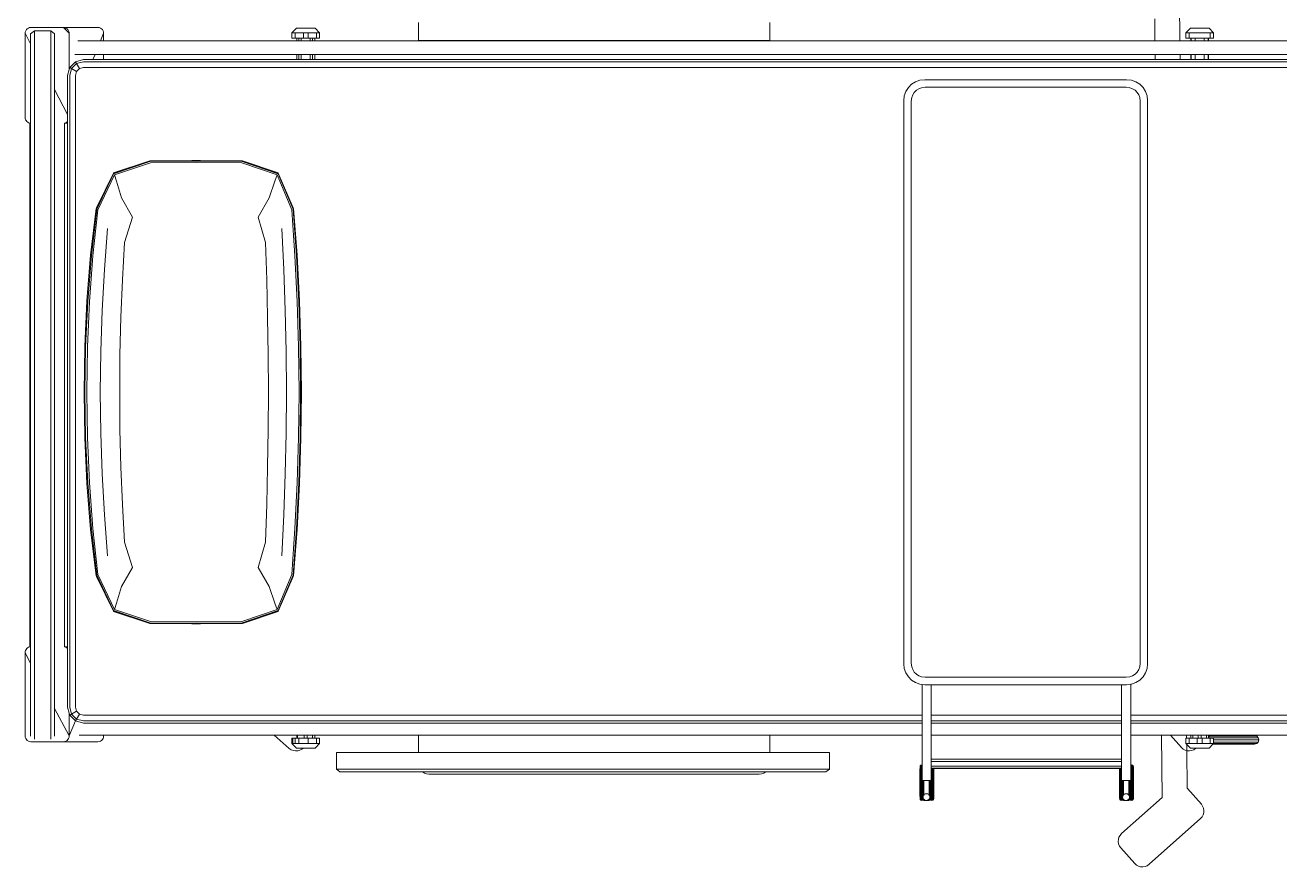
# Model space of a CAD drawing. Header units: millimetres. Extents: x -280308 to 6402717, y -14 to 2073074.
# Drawn here: x -9174 to -7269, y 493717 to 494995 of the extents above; entities that cross this region are included whole.
import ezdxf

# ---------------------------------------------------------------- set-up
doc = ezdxf.new("R2010")
doc.units = ezdxf.units.MM
doc.layers.get('0').update_dxf_attribs({"lineweight": 0})
doc.layers.add('A-FURN-EQPM', color=177, linetype='Continuous', lineweight=0)

# ---------------------------------------------------------------- blocks, each defined once
blk = doc.blocks.new('A$C872eac23')
at = {"color": 0, "linetype": 'ByBlock', "lineweight": -2}
for p, q in [((-0.5429, -0.0018), (-0.5426, 0.0002)), ((-0.5426, 0.0002), (-0.542, 0.0021)), ((-0.542, 0.0021), (-0.5409, 0.0037)), ((-0.5409, 0.0037), (-0.5396, 0.0051)), ((-0.5396, 0.0051), (-0.5379, 0.0061)), ((-0.5379, 0.0061), (-0.536, 0.0068)), ((-0.536, 0.0068), (-0.534, 0.007)), ((-0.534, 0.007), (-0.4063, 0.007)), ((-0.534, 0.007), (-0.518, -0.0014)), ((-0.4063, 0.007), (-0.4046, 0.0069)), ((-0.4046, 0.0069), (-0.4029, 0.0063)), ((-0.4029, 0.0063), (-0.4014, 0.0055)), ((-0.4014, 0.0055), (-0.4001, 0.0045)), ((-0.4001, 0.0045), (-0.399, 0.0031)), ((-0.399, 0.0031), (-0.3982, 0.0017)), ((-0.3982, 0.0017), (-0.3977, 0)), ((-0.3977, 0), (0.3977, 0)), ((0.3977, 0), (0.3982, 0.0017)), ((0.3982, 0.0017), (0.399, 0.0032)), ((0.399, 0.0032), (0.4001, 0.0045)), ((0.4001, 0.0045), (0.4014, 0.0055)), ((0.4014, 0.0055), (0.4029, 0.0063)), ((0.4029, 0.0063), (0.4046, 0.0069)), ((0.4046, 0.0069), (0.4064, 0.007)), ((0.4064, 0.007), (0.5327, 0.007)), ((0.4064, 0.007), (0.4222, -0.0014)), ((0.5327, 0.007), (0.5348, 0.0068)), ((0.5348, 0.0068), (0.5366, 0.0061)), ((0.5366, 0.0061), (0.5383, 0.0051)), ((0.5383, 0.0051), (0.5396, 0.0037)), ((0.5396, 0.0037), (0.5407, 0.0021)), ((0.5407, 0.0021), (0.5413, 0.0002)), ((0.5413, 0.0002), (0.5416, -0.0018)), ((-0.5429, -0.0511), (-0.5429, -0.0018)), ((-0.5333, -0.0014), (-0.5378, -0.0071)), ((-0.5378, -0.0071), (-0.5378, -0.0321)), ((-0.5378, -0.0071), (0.5376, -0.0071)), ((-0.5333, -0.0014), (-0.518, -0.0014)), ((0.4222, -0.0014), (-0.518, -0.0014)), ((0.5331, -0.0014), (0.4222, -0.0014)), ((0.5416, -0.0018), (0.5416, -0.0511)), ((-0.5333, -0.0378), (-0.5378, -0.0321)), ((-0.5378, -0.0321), (0.5376, -0.0321)), ((-0.5333, -0.0378), (-0.4486, -0.0378)), ((-0.4486, -0.0378), (-0.4109, -0.0575)), ((-0.4486, -0.0378), (0.4909, -0.0378)), ((0.4909, -0.0378), (0.5317, -0.0594)), ((0.5331, -0.0378), (0.4909, -0.0378)), ((-0.5429, -0.1034), (-0.5429, -0.0511)), ((-0.5426, -0.0531), (-0.5429, -0.0511)), ((-0.534, -0.06), (-0.5429, -0.0511)), ((-0.542, -0.055), (-0.5426, -0.0531)), ((-0.5409, -0.0566), (-0.542, -0.055)), ((-0.5396, -0.058), (-0.5409, -0.0566)), ((-0.399, -0.0561), (-0.4001, -0.0574)), ((-0.3982, -0.0546), (-0.399, -0.0561)), ((-0.3977, -0.0529), (-0.3982, -0.0546)), ((-0.3977, -0.0575), (-0.3977, -0.0529)), ((0.3977, -0.0529), (-0.3977, -0.0529)), ((0.3982, -0.0546), (0.3977, -0.0529)), ((0.3977, -0.0529), (0.3977, -0.0575)), ((0.399, -0.0561), (0.3982, -0.0546)), ((0.4001, -0.0574), (0.399, -0.0561)), ((0.5396, -0.0566), (0.5383, -0.058)), ((0.5407, -0.055), (0.5396, -0.0566)), ((0.5413, -0.0531), (0.5407, -0.055)), ((0.5416, -0.0511), (0.5413, -0.0531)), ((0.5416, -0.1034), (0.5416, -0.0511)), ((-0.5379, -0.0591), (-0.5396, -0.058)), ((-0.536, -0.0597), (-0.5379, -0.0591)), ((-0.534, -0.06), (-0.536, -0.0597)), ((-0.479, -0.06), (-0.534, -0.06)), ((-0.5224, -0.0729), (-0.5224, -0.1075)), ((-0.5019, -0.0991), (-0.5019, -0.0687)), ((-0.4909, -0.0696), (-0.4941, -0.0817)), ((-0.4821, -0.0608), (-0.4909, -0.0696)), ((-0.4909, -0.0696), (-0.4881, -0.0712)), ((-0.4881, -0.0712), (-0.4909, -0.0817)), ((-0.4805, -0.0636), (-0.4881, -0.0712)), ((-0.4881, -0.0712), (-0.4805, -0.0757)), ((-0.479, -0.06), (-0.4821, -0.0608)), ((-0.4821, -0.0608), (-0.4805, -0.0636)), ((-0.4805, -0.0757), (-0.4821, -0.0817)), ((-0.47, -0.0608), (-0.4805, -0.0636)), ((-0.4805, -0.0636), (-0.476, -0.0712)), ((-0.476, -0.0712), (-0.4805, -0.0757)), ((-0.47, -0.0575), (-0.479, -0.06)), ((-0.47, -0.0696), (-0.476, -0.0712)), ((-0.4109, -0.0575), (-0.47, -0.0575)), ((-0.47, -0.0608), (0.4892, -0.0608)), ((-0.47, -0.0696), (0.4892, -0.0696)), ((-0.4003, -0.0575), (-0.4109, -0.0575)), ((-0.4001, -0.0574), (-0.4003, -0.0575)), ((-0.4003, -0.0575), (-0.3977, -0.0575)), ((-0.3977, -0.0575), (0.3977, -0.0575)), ((0.4003, -0.0575), (0.3977, -0.0575)), ((0.4003, -0.0575), (0.4001, -0.0574)), ((0.4892, -0.0575), (0.4003, -0.0575)), ((0.4982, -0.06), (0.4892, -0.0575)), ((0.4996, -0.0636), (0.4892, -0.0608)), ((0.4952, -0.0712), (0.4892, -0.0696)), ((0.4996, -0.0636), (0.4952, -0.0712)), ((0.4996, -0.0757), (0.4952, -0.0712)), ((0.5327, -0.06), (0.4982, -0.06)), ((0.5013, -0.0608), (0.4982, -0.06)), ((0.5013, -0.0608), (0.4996, -0.0636)), ((0.5073, -0.0712), (0.4996, -0.0636)), ((0.5073, -0.0712), (0.4996, -0.0757)), ((0.5013, -0.0817), (0.4996, -0.0757)), ((0.5099, -0.0694), (0.5013, -0.0608)), ((0.5101, -0.0696), (0.5073, -0.0712)), ((0.5101, -0.0817), (0.5073, -0.0712)), ((0.5099, -0.0694), (0.5327, -0.06)), ((0.5101, -0.0696), (0.5099, -0.0694)), ((0.5133, -0.0817), (0.5101, -0.0696)), ((0.5317, -0.0595), (0.5317, -0.0594)), ((0.5317, -0.0594), (0.5327, -0.06)), ((0.5317, -0.1122), (0.5317, -0.0752)), ((0.5348, -0.0597), (0.5327, -0.06)), ((0.5366, -0.0591), (0.5348, -0.0597)), ((0.5383, -0.058), (0.5366, -0.0591)), ((-0.4941, -0.0817), (-0.4941, -0.0959)), ((-0.4909, -2.1111), (-0.4909, -0.0817)), ((-0.4821, -2.1111), (-0.4821, -0.0817)), ((-0.1973, -0.0925), (-0.2681, -0.1009)), ((-0.2669, -0.1017), (-0.1965, -0.0936)), ((-0.1973, -0.0925), (-0.1276, -0.0868)), ((-0.1965, -0.0936), (-0.127, -0.0881)), ((-0.1268, -0.0907), (-0.196, -0.096)), ((-0.0584, -0.0835), (-0.1276, -0.0868)), ((-0.127, -0.0881), (-0.0581, -0.0849)), ((-0.058, -0.0875), (-0.1268, -0.0907)), ((-0.0584, -0.0835), (0.0109, -0.0824)), ((-0.0581, -0.0849), (0.0109, -0.0838)), ((0.0109, -0.0865), (-0.058, -0.0875)), ((0.0801, -0.0835), (0.0109, -0.0824)), ((0.0109, -0.0838), (0.0798, -0.0849)), ((0.0797, -0.0875), (0.0109, -0.0865)), ((0.1485, -0.0907), (0.0797, -0.0875)), ((0.0798, -0.0849), (0.1487, -0.0881)), ((0.0801, -0.0835), (0.1493, -0.0868)), ((0.2178, -0.096), (0.1485, -0.0907)), ((0.1487, -0.0881), (0.2182, -0.0936)), ((0.2191, -0.0925), (0.1493, -0.0868)), ((0.2182, -0.0936), (0.2887, -0.1017)), ((0.2191, -0.0925), (0.2898, -0.1009)), ((0.5013, -0.0817), (0.5013, -1.3546)), ((0.5101, -0.0817), (0.5101, -1.3546)), ((0.5133, -0.0817), (0.5133, -1.3546)), ((-0.5429, -0.1034), (-0.5426, -0.1054)), ((-0.5426, -0.1054), (-0.542, -0.1072)), ((-0.542, -0.1072), (-0.5409, -0.1089)), ((-0.5409, -0.1089), (-0.5396, -0.1103)), ((-0.5396, -0.1103), (-0.5379, -0.1113)), ((-0.5379, -0.1113), (-0.536, -0.112)), ((-0.536, -0.112), (-0.534, -0.1122)), ((-0.534, -0.1122), (-0.5224, -0.1075)), ((-0.534, -0.1122), (-0.5224, -0.1122)), ((-0.5224, -0.1075), (-0.5224, -0.1122)), ((-0.5224, -0.1122), (-0.5224, -0.4056)), ((-0.5019, -0.0991), (-0.4941, -0.0959)), ((-0.5019, -0.1122), (-0.5019, -0.0991)), ((-0.5019, -0.1122), (-0.4941, -0.1122)), ((-0.5019, -0.4056), (-0.5019, -0.1122)), ((-0.4941, -0.0959), (-0.4941, -0.1122)), ((-0.4941, -0.4056), (-0.4941, -0.1122)), ((-0.2688, -0.1013), (-0.3218, -0.127)), ((-0.3205, -0.1274), (-0.2669, -0.1017)), ((-0.266, -0.1035), (-0.3191, -0.1286)), ((-0.2688, -0.1013), (-0.2681, -0.1009)), ((-0.196, -0.096), (-0.266, -0.1035)), ((-0.1752, -0.1134), (-0.2375, -0.1183)), ((-0.1752, -0.1134), (-0.1131, -0.1099)), ((-0.0511, -0.1078), (-0.1131, -0.1099)), ((-0.0511, -0.1078), (0.0109, -0.1071)), ((0.0729, -0.1078), (0.0109, -0.1071)), ((0.0729, -0.1078), (0.1348, -0.1099)), ((0.1969, -0.1134), (0.1348, -0.1099)), ((0.1969, -0.1134), (0.2592, -0.1183)), ((0.2878, -0.1035), (0.2178, -0.096)), ((0.3408, -0.1286), (0.2878, -0.1035)), ((0.2887, -0.1017), (0.3422, -0.1274)), ((0.2906, -0.1013), (0.2898, -0.1009)), ((0.2906, -0.1013), (0.3435, -0.127)), ((0.5317, -0.1122), (0.5327, -0.1122)), ((0.5317, -0.371), (0.5317, -0.1122)), ((0.5327, -0.1122), (0.5348, -0.112)), ((0.5348, -0.112), (0.5366, -0.1113)), ((0.5366, -0.1113), (0.5383, -0.1103)), ((0.5383, -0.1103), (0.5396, -0.1089)), ((0.5396, -0.1089), (0.5407, -0.1072)), ((0.5407, -0.1072), (0.5413, -0.1054)), ((0.5413, -0.1054), (0.5416, -0.1034)), ((-0.3223, -0.1273), (-0.3405, -0.1824)), ((-0.3218, -0.127), (-0.3404, -0.1823)), ((-0.3392, -0.1825), (-0.3205, -0.1274)), ((-0.3191, -0.1286), (-0.3374, -0.1831)), ((-0.3218, -0.127), (-0.3223, -0.1273)), ((-0.3205, -0.1274), (-0.3218, -0.127)), ((-0.3096, -0.1319), (-0.3191, -0.1286)), ((-0.2843, -0.1394), (-0.3096, -0.1319)), ((0.3314, -0.1319), (0.306, -0.1394)), ((0.3314, -0.1319), (0.3408, -0.1286)), ((0.3591, -0.1831), (0.3408, -0.1286)), ((0.3435, -0.127), (0.3422, -0.1274)), ((0.3422, -0.1274), (0.3609, -0.1825)), ((0.344, -0.1273), (0.3435, -0.127)), ((0.3435, -0.127), (0.3621, -0.1823)), ((0.3623, -0.1824), (0.344, -0.1273)), ((-0.2551, -0.1558), (-0.2843, -0.1394)), ((-0.2166, -0.1437), (-0.2551, -0.1558)), ((-0.1597, -0.1406), (-0.2166, -0.1437)), ((-0.1028, -0.1384), (-0.1597, -0.1406)), ((-0.046, -0.137), (-0.1028, -0.1384)), ((0.0109, -0.1366), (-0.046, -0.137)), ((0.0677, -0.137), (0.0109, -0.1366)), ((0.1246, -0.1384), (0.0677, -0.137)), ((0.1814, -0.1406), (0.1246, -0.1384)), ((0.2384, -0.1437), (0.1814, -0.1406)), ((0.2768, -0.1558), (0.2384, -0.1437)), ((0.306, -0.1394), (0.2768, -0.1558)), ((-0.3408, -0.246), (-0.3404, -0.1823)), ((-0.3405, -0.1824), (-0.3408, -0.246)), ((-0.3398, -0.2526), (-0.3392, -0.1825)), ((-0.3374, -0.1831), (-0.3379, -0.2526)), ((0.3596, -0.2526), (0.3591, -0.1831)), ((0.3609, -0.1825), (0.3615, -0.2526)), ((0.3626, -0.246), (0.3621, -0.1823)), ((0.3626, -0.246), (0.3623, -0.1824)), ((-0.3409, -0.2526), (-0.3408, -0.246)), ((0.3626, -0.2526), (0.3626, -0.246)), ((-0.3409, -0.2526), (-0.3408, -0.2592)), ((-0.3408, -0.2592), (-0.3405, -0.3228)), ((-0.3408, -0.2592), (-0.3404, -0.3229)), ((-0.3392, -0.3227), (-0.3398, -0.2526)), ((-0.3379, -0.2526), (-0.3374, -0.3221)), ((0.3591, -0.3221), (0.3596, -0.2526)), ((0.3615, -0.2526), (0.3609, -0.3227)), ((0.3626, -0.2592), (0.3621, -0.3229)), ((0.3623, -0.3228), (0.3626, -0.2592)), ((0.3626, -0.2526), (0.3626, -0.2592)), ((-0.3405, -0.3228), (-0.3223, -0.377)), ((-0.3218, -0.3773), (-0.3404, -0.3229)), ((-0.3205, -0.3769), (-0.3392, -0.3227)), ((-0.3374, -0.3221), (-0.3191, -0.3756)), ((0.3408, -0.3756), (0.3591, -0.3221)), ((0.3609, -0.3227), (0.3422, -0.3769)), ((0.3435, -0.3773), (0.3621, -0.3229)), ((0.344, -0.377), (0.3623, -0.3228)), ((-0.2843, -0.3637), (-0.2551, -0.3469)), ((-0.2166, -0.3578), (-0.2551, -0.3469)), ((-0.1597, -0.3597), (-0.2166, -0.3578)), ((-0.1028, -0.3612), (-0.1597, -0.3597)), ((-0.046, -0.362), (-0.1028, -0.3612)), ((0.1246, -0.3612), (0.0677, -0.362)), ((0.1814, -0.3597), (0.1246, -0.3612)), ((0.2384, -0.3578), (0.1814, -0.3597)), ((0.2768, -0.3469), (0.2384, -0.3578)), ((0.2768, -0.3469), (0.306, -0.3637)), ((-0.3223, -0.377), (-0.3218, -0.3773)), ((-0.3218, -0.3773), (-0.3205, -0.3769)), ((-0.2688, -0.4001), (-0.3218, -0.3773)), ((-0.2669, -0.3997), (-0.3205, -0.3769)), ((-0.3096, -0.3719), (-0.3191, -0.3756)), ((-0.3191, -0.3756), (-0.266, -0.3979)), ((-0.3096, -0.3719), (-0.2843, -0.3637)), ((0.0109, -0.3623), (-0.046, -0.362)), ((0.0677, -0.362), (0.0109, -0.3623)), ((0.2878, -0.3979), (0.3408, -0.3756)), ((0.3422, -0.3769), (0.2887, -0.3997)), ((0.2906, -0.4001), (0.3435, -0.3773)), ((0.306, -0.3637), (0.3314, -0.3719)), ((0.3314, -0.3719), (0.3408, -0.3756)), ((0.3422, -0.3769), (0.3435, -0.3773)), ((0.3435, -0.3773), (0.344, -0.377)), ((0.5317, -0.371), (0.5519, -0.3941)), ((0.5317, -0.4056), (0.5317, -0.371)), ((-0.5348, -0.3981), (-0.5416, -0.405)), ((-0.5267, -0.3981), (-0.5348, -0.3981)), ((-0.5348, -0.3981), (-0.5348, -0.403)), ((-0.5267, -0.3981), (-0.5267, -0.403)), ((-0.1965, -0.4049), (-0.2669, -0.3997)), ((-0.266, -0.3979), (-0.196, -0.4027)), ((-0.1752, -0.3857), (-0.2375, -0.3827)), ((-0.1752, -0.3857), (-0.1131, -0.388)), ((-0.0511, -0.3893), (-0.1131, -0.388)), ((-0.0511, -0.3893), (0.0109, -0.3898)), ((0.0729, -0.3893), (0.0109, -0.3898)), ((0.0729, -0.3893), (0.1348, -0.388)), ((0.1969, -0.3857), (0.1348, -0.388)), ((0.1969, -0.3857), (0.2592, -0.3827)), ((0.2178, -0.4027), (0.2878, -0.3979)), ((0.2887, -0.3997), (0.2182, -0.4049)), ((0.5363, -0.3993), (0.5363, -0.3981)), ((0.5444, -0.3981), (0.5363, -0.3981)), ((0.5363, -0.403), (0.5363, -0.3993)), ((0.5363, -0.3993), (0.5444, -0.3993)), ((0.5444, -0.3993), (0.5444, -0.3981)), ((0.5511, -0.405), (0.5444, -0.3981)), ((0.5444, -0.403), (0.5444, -0.3993)), ((0.5519, -0.3941), (0.5539, -0.397)), ((0.5539, -0.397), (0.5551, -0.4002)), ((-0.5416, -0.405), (-0.5416, -0.4332)), ((-0.5267, -0.403), (-0.5348, -0.403)), ((-0.5348, -0.4154), (-0.5348, -0.403)), ((-0.5267, -0.4154), (-0.5348, -0.4154)), ((-0.5348, -0.4154), (-0.5348, -0.4227)), ((-0.5267, -0.4056), (-0.5267, -0.403)), ((-0.5224, -0.4056), (-0.5267, -0.4056)), ((-0.5267, -0.4056), (-0.5267, -0.4087)), ((-0.5224, -0.4087), (-0.5267, -0.4087)), ((-0.5267, -0.4087), (-0.5267, -0.4123)), ((-0.5224, -0.4123), (-0.5267, -0.4123)), ((-0.5267, -0.4123), (-0.5267, -0.4154)), ((-0.5267, -0.4154), (-0.5267, -0.4227)), ((-0.5224, -0.4056), (-0.5224, -0.4087)), ((-0.5224, -0.4087), (-0.5224, -0.4123)), ((-0.5224, -0.4123), (-0.5224, -0.4258)), ((-0.4941, -0.4056), (-0.5019, -0.4056)), ((-0.5019, -0.4087), (-0.5019, -0.4056)), ((-0.4941, -0.4087), (-0.5019, -0.4087)), ((-0.5019, -0.4123), (-0.5019, -0.4087)), ((-0.4941, -0.4123), (-0.5019, -0.4123)), ((-0.5019, -0.4258), (-0.5019, -0.4123)), ((-0.4941, -0.4056), (-0.4941, -0.4087)), ((-0.4941, -0.4087), (-0.4941, -0.4123)), ((-0.4941, -0.4123), (-0.4941, -0.4258)), ((-0.2681, -0.4005), (-0.2688, -0.4001)), ((-0.1973, -0.406), (-0.2681, -0.4005)), ((-0.1973, -0.406), (-0.1276, -0.4096)), ((-0.127, -0.4085), (-0.1965, -0.4049)), ((-0.196, -0.4027), (-0.1268, -0.4061)), ((-0.0584, -0.4117), (-0.1276, -0.4096)), ((-0.0581, -0.4105), (-0.127, -0.4085)), ((-0.1268, -0.4061), (-0.058, -0.4081)), ((-0.0584, -0.4117), (0.0109, -0.4124)), ((0.0109, -0.4112), (-0.0581, -0.4105)), ((-0.058, -0.4081), (0.0109, -0.4088)), ((0.0109, -0.4088), (0.0797, -0.4081)), ((0.0798, -0.4105), (0.0109, -0.4112)), ((0.0801, -0.4117), (0.0109, -0.4124)), ((0.0797, -0.4081), (0.1485, -0.4061)), ((0.1487, -0.4085), (0.0798, -0.4105)), ((0.0801, -0.4117), (0.1493, -0.4096)), ((0.1485, -0.4061), (0.2178, -0.4027)), ((0.2182, -0.4049), (0.1487, -0.4085)), ((0.2191, -0.406), (0.1493, -0.4096)), ((0.2191, -0.406), (0.2898, -0.4005)), ((0.2898, -0.4005), (0.2906, -0.4001)), ((0.5363, -0.4056), (0.5317, -0.4056)), ((0.5317, -0.4064), (0.5317, -0.4056)), ((0.5317, -0.4064), (0.5363, -0.4064)), ((0.5317, -0.4167), (0.5317, -0.4064)), ((0.5317, -0.4167), (0.5363, -0.4167)), ((0.5317, -0.4214), (0.5317, -0.4167)), ((0.5363, -0.403), (0.5363, -0.4056)), ((0.5363, -0.403), (0.5444, -0.403)), ((0.5363, -0.4064), (0.5363, -0.4056)), ((0.5363, -0.4086), (0.5363, -0.4064)), ((0.5363, -0.4086), (0.5444, -0.4086)), ((0.5363, -0.4086), (0.5363, -0.4167)), ((0.5363, -0.4214), (0.5363, -0.4167)), ((0.5444, -0.4086), (0.5444, -0.403)), ((0.5444, -0.4086), (0.5444, -0.4227)), ((0.5511, -0.4149), (0.5511, -0.405)), ((0.5528, -0.4131), (0.5511, -0.4149)), ((0.5511, -0.4332), (0.5511, -0.4149)), ((0.5545, -0.4101), (0.5528, -0.4131)), ((0.5554, -0.4069), (0.5545, -0.4101)), ((0.5551, -0.4002), (0.5556, -0.4035)), ((0.5556, -0.4035), (0.5554, -0.4069)), ((-0.5348, -0.4401), (-0.5416, -0.4332)), ((-0.5267, -0.4227), (-0.5348, -0.4227)), ((-0.5348, -0.4352), (-0.5348, -0.4227)), ((-0.5267, -0.4352), (-0.5348, -0.4352)), ((-0.5348, -0.4401), (-0.5348, -0.4352)), ((-0.5267, -0.4227), (-0.5267, -0.4258)), ((-0.5224, -0.4258), (-0.5267, -0.4258)), ((-0.5267, -0.4258), (-0.5267, -0.4294)), ((-0.5224, -0.4294), (-0.5267, -0.4294)), ((-0.5267, -0.4326), (-0.5267, -0.4294)), ((-0.5224, -0.4326), (-0.5267, -0.4326)), ((-0.5267, -0.4352), (-0.5267, -0.4326)), ((-0.5267, -0.4352), (-0.5267, -0.4401)), ((-0.5224, -0.4258), (-0.5224, -0.4294)), ((-0.5224, -0.4294), (-0.5224, -0.4326)), ((-0.5224, -0.4326), (-0.5224, -1.7081)), ((-0.4941, -0.4258), (-0.5019, -0.4258)), ((-0.5019, -0.4294), (-0.5019, -0.4258)), ((-0.4941, -0.4294), (-0.5019, -0.4294)), ((-0.5019, -0.4326), (-0.5019, -0.4294)), ((-0.4941, -0.4326), (-0.5019, -0.4326)), ((-0.5019, -0.4326), (-0.5019, -1.7083)), ((-0.4941, -0.4258), (-0.4941, -0.4294)), ((-0.4941, -0.4294), (-0.4941, -0.4326)), ((-0.4941, -0.4326), (-0.4941, -1.7084)), ((0.5317, -0.4214), (0.5363, -0.4214)), ((0.5317, -0.4294), (0.5317, -0.4214)), ((0.5317, -0.4294), (0.5363, -0.4294)), ((0.5317, -0.4326), (0.5317, -0.4294)), ((0.5317, -0.4326), (0.5363, -0.4326)), ((0.5317, -0.4326), (0.5317, -0.5902)), ((0.5363, -0.4227), (0.5363, -0.4214)), ((0.5363, -0.4227), (0.5444, -0.4227)), ((0.5363, -0.4294), (0.5363, -0.4227)), ((0.5363, -0.4294), (0.5363, -0.4326)), ((0.5363, -0.4326), (0.5363, -0.4352)), ((0.5363, -0.4352), (0.5444, -0.4352)), ((0.5363, -0.4352), (0.5363, -0.4401)), ((0.5444, -0.4227), (0.5444, -0.4352)), ((0.5444, -0.4401), (0.5511, -0.4332)), ((0.5444, -0.4352), (0.5444, -0.4401)), ((-0.5267, -0.4401), (-0.5348, -0.4401)), ((0.5363, -0.4401), (0.5444, -0.4401)), ((0.5834, -0.4657), (0.5579, -0.4657)), ((0.5579, -0.5902), (0.5579, -0.4657)), ((0.5875, -0.471), (0.5834, -0.4657)), ((0.5834, -1.2141), (0.5834, -0.4657)), ((0.5875, -0.471), (0.5875, -0.5962)), ((-0.5231, -0.5902), (-0.5502, -0.5902)), ((-0.5231, -1.1233), (-0.5231, -0.5902)), ((0.5317, -0.5902), (0.5579, -0.5902)), ((0.5317, -1.1233), (0.5317, -0.5902)), ((0.5579, -0.5902), (0.5579, -1.1233)), ((0.5875, -0.5962), (0.5893, -0.5991)), ((0.5875, -0.5962), (0.5875, -1.1173)), ((0.5893, -0.5991), (0.5905, -0.6024)), ((0.5905, -0.6024), (0.5909, -0.6061)), ((0.5909, -0.6061), (0.5909, -1.1074)), ((-0.5502, -1.1233), (-0.5231, -1.1233)), ((0.5579, -1.1233), (0.5317, -1.1233)), ((0.5317, -1.3546), (0.5317, -1.1233)), ((0.5579, -1.2141), (0.5579, -1.1233)), ((0.5893, -1.1144), (0.5875, -1.1173)), ((0.5875, -1.1173), (0.5875, -1.2088)), ((0.5905, -1.1111), (0.5893, -1.1144)), ((0.5909, -1.1074), (0.5905, -1.1111)), ((0.5579, -1.2141), (0.5834, -1.2141)), ((0.5875, -1.2088), (0.5834, -1.2141)), ((-0.4516, -1.3338), (-0.4457, -1.3301)), ((-0.4457, -1.3301), (-0.439, -1.3277)), ((-0.439, -1.3277), (-0.4317, -1.3268)), ((-0.4317, -1.3268), (0.4231, -1.3268)), ((0.4231, -1.3268), (0.4304, -1.3277)), ((0.4304, -1.3277), (0.4371, -1.3301)), ((0.4371, -1.3301), (0.443, -1.3338)), ((-0.4636, -1.3587), (-0.4627, -1.3514)), ((-0.4627, -1.3514), (-0.4603, -1.3447)), ((-0.4603, -1.3447), (-0.4566, -1.3388)), ((-0.4566, -1.3388), (-0.4516, -1.3338)), ((-0.4499, -1.3498), (-0.4514, -1.354)), ((-0.4475, -1.346), (-0.4499, -1.3498)), ((-0.4444, -1.3429), (-0.4475, -1.346)), ((-0.4406, -1.3405), (-0.4444, -1.3429)), ((-0.4364, -1.3389), (-0.4406, -1.3405)), ((-0.431, -1.3383), (-0.4364, -1.3389)), ((0.4225, -1.3383), (-0.431, -1.3383)), ((0.4278, -1.3389), (0.4225, -1.3383)), ((0.432, -1.3405), (0.4278, -1.3389)), ((0.4358, -1.3429), (0.432, -1.3405)), ((0.4389, -1.346), (0.4358, -1.3429)), ((0.4413, -1.3498), (0.4389, -1.346)), ((0.4429, -1.354), (0.4413, -1.3498)), ((0.443, -1.3338), (0.448, -1.3388)), ((0.448, -1.3388), (0.4517, -1.3447)), ((0.4517, -1.3447), (0.4541, -1.3514)), ((0.4545, -1.3546), (0.4541, -1.3514)), ((0.578, -1.352), (0.577, -1.353)), ((0.5781, -1.352), (0.578, -1.352)), ((0.5793, -1.3517), (0.5781, -1.352)), ((0.5781, -1.352), (0.629, -1.352)), ((0.5828, -1.3517), (0.5793, -1.3517)), ((0.583, -1.3513), (0.5828, -1.3517)), ((0.5828, -1.3517), (0.6247, -1.3516)), ((0.6245, -1.3512), (0.583, -1.3513)), ((0.6247, -1.3516), (0.6245, -1.3512)), ((0.6247, -1.3516), (0.6277, -1.3516)), ((0.6277, -1.3516), (0.6278, -1.3516)), ((0.6277, -1.3516), (0.6277, -1.3516)), ((0.6278, -1.3516), (0.629, -1.352)), ((0.629, -1.352), (0.6292, -1.352)), ((0.6292, -1.352), (0.6302, -1.353)), ((-0.4636, -1.6652), (-0.4636, -1.3587)), ((-0.4514, -1.354), (-0.4521, -1.3593)), ((-0.4521, -1.3593), (-0.4521, -1.6646)), ((0.4435, -1.3593), (0.4429, -1.354)), ((0.4435, -1.6646), (0.4435, -1.3593)), ((0.4545, -1.3546), (0.455, -1.3587)), ((0.5013, -1.3546), (0.4545, -1.3546)), ((0.455, -1.3587), (0.455, -1.3687)), ((0.455, -1.6575), (0.455, -1.3687)), ((0.455, -1.3687), (0.5013, -1.3687)), ((0.5101, -1.3546), (0.5013, -1.3546)), ((0.5013, -1.6575), (0.5013, -1.3687)), ((0.5013, -1.3687), (0.5101, -1.3687)), ((0.5133, -1.3546), (0.5101, -1.3546)), ((0.5101, -1.6575), (0.5101, -1.3687)), ((0.5101, -1.3687), (0.5133, -1.3687)), ((0.5317, -1.3546), (0.5133, -1.3546)), ((0.5133, -1.6575), (0.5133, -1.3687)), ((0.5133, -1.3687), (0.5317, -1.3687)), ((0.5767, -1.3546), (0.5317, -1.3546)), ((0.5317, -1.6575), (0.5317, -1.3687)), ((0.5317, -1.3687), (0.5679, -1.3687)), ((0.5679, -1.3687), (0.5679, -1.6573)), ((0.5679, -1.3687), (0.5683, -1.3687)), ((0.5683, -1.3687), (0.5683, -1.6573)), ((0.5714, -1.3687), (0.5683, -1.3687)), ((0.5714, -1.3687), (0.5714, -1.6573)), ((0.5714, -1.3687), (0.5786, -1.3687)), ((0.577, -1.353), (0.5766, -1.3544)), ((0.5766, -1.3544), (0.5767, -1.3546)), ((0.5821, -1.3544), (0.5766, -1.3544)), ((0.582, -1.3546), (0.5767, -1.3546)), ((0.577, -1.353), (0.6302, -1.353)), ((0.5786, -1.3687), (0.5786, -1.6573)), ((0.5786, -1.3687), (0.5818, -1.3687)), ((0.5818, -1.3687), (0.5818, -1.6573)), ((0.5818, -1.3687), (0.5822, -1.3687)), ((0.582, -1.3546), (0.5821, -1.3544)), ((0.5822, -1.3546), (0.582, -1.3546)), ((0.5821, -1.3544), (0.5822, -1.3544)), ((0.5822, -1.3544), (0.6306, -1.3543)), ((0.5822, -1.3544), (0.5822, -1.3546)), ((0.5822, -1.3546), (0.6005, -1.3546)), ((0.5822, -1.3697), (0.5822, -1.3687)), ((0.5822, -1.3687), (0.6005, -1.3687)), ((0.5822, -1.3697), (0.6306, -1.3696)), ((0.5822, -1.3711), (0.5822, -1.3697)), ((0.5822, -1.3711), (0.6302, -1.371)), ((0.5822, -1.3721), (0.5822, -1.3711)), ((0.6005, -1.3546), (0.6005, -1.3557)), ((0.6005, -1.3557), (0.6005, -1.356)), ((0.6005, -1.3557), (0.6302, -1.3557)), ((0.6005, -1.356), (0.6005, -1.3572)), ((0.6005, -1.3572), (0.6005, -1.3654)), ((0.6189, -1.3572), (0.6005, -1.3572)), ((0.6005, -1.3654), (0.6005, -1.3667)), ((0.6189, -1.3654), (0.6005, -1.3654)), ((0.6005, -1.3667), (0.6005, -1.3669)), ((0.6005, -1.3667), (0.6253, -1.3667)), ((0.6005, -1.3669), (0.6005, -1.3673)), ((0.6005, -1.3669), (0.6253, -1.3669)), ((0.6005, -1.3673), (0.629, -1.3672)), ((0.6005, -1.3673), (0.6005, -1.3683)), ((0.6005, -1.3683), (0.6302, -1.3682)), ((0.6005, -1.3683), (0.6005, -1.3687)), ((0.6085, -1.3559), (0.6099, -1.3559)), ((0.6129, -1.3559), (0.6149, -1.3559)), ((0.617, -1.3559), (0.6191, -1.3559)), ((0.6189, -1.3572), (0.6227, -1.3571)), ((0.6228, -1.3655), (0.6189, -1.3654)), ((0.6271, -1.3559), (0.6205, -1.3559)), ((0.6205, -1.3613), (0.6206, -1.3603)), ((0.6206, -1.3623), (0.6205, -1.3613)), ((0.6206, -1.3603), (0.6209, -1.3593)), ((0.6209, -1.3633), (0.6206, -1.3623)), ((0.6209, -1.3593), (0.6214, -1.3584)), ((0.6214, -1.3642), (0.6209, -1.3633)), ((0.6214, -1.3584), (0.622, -1.3576)), ((0.6221, -1.3649), (0.6214, -1.3642)), ((0.622, -1.3576), (0.6227, -1.3571)), ((0.6228, -1.3655), (0.6221, -1.3649)), ((0.6227, -1.3571), (0.6228, -1.357)), ((0.6228, -1.357), (0.6237, -1.3565)), ((0.6228, -1.3656), (0.6228, -1.3655)), ((0.6237, -1.3661), (0.6228, -1.3656)), ((0.6237, -1.3565), (0.6247, -1.3562)), ((0.6247, -1.3663), (0.6237, -1.3661)), ((0.6247, -1.3562), (0.6257, -1.3561)), ((0.6257, -1.3664), (0.6247, -1.3663)), ((0.6253, -1.3667), (0.6253, -1.3669)), ((0.6253, -1.3667), (0.6301, -1.3667)), ((0.6253, -1.3669), (0.6278, -1.3669)), ((0.6257, -1.3561), (0.6267, -1.3562)), ((0.6257, -1.3561), (0.6257, -1.3561)), ((0.6257, -1.3664), (0.6267, -1.3663)), ((0.6267, -1.3562), (0.6277, -1.3565)), ((0.6277, -1.3661), (0.6267, -1.3663)), ((0.6287, -1.3559), (0.6275, -1.3559)), ((0.6277, -1.3565), (0.6286, -1.357)), ((0.6286, -1.3656), (0.6277, -1.3661)), ((0.6278, -1.3669), (0.629, -1.3672)), ((0.6288, -1.3572), (0.6286, -1.357)), ((0.6286, -1.3656), (0.6289, -1.3654)), ((0.6288, -1.3654), (0.6286, -1.3656)), ((0.6288, -1.3572), (0.6289, -1.3572)), ((0.6288, -1.3572), (0.6293, -1.3576)), ((0.6294, -1.3649), (0.6288, -1.3654)), ((0.6288, -1.3654), (0.6289, -1.3654)), ((0.6289, -1.3572), (0.6293, -1.3576)), ((0.6289, -1.3572), (0.631, -1.3572)), ((0.6289, -1.3654), (0.6304, -1.3654)), ((0.629, -1.3672), (0.6292, -1.3672)), ((0.6291, -1.3559), (0.6297, -1.3559)), ((0.6292, -1.3672), (0.6302, -1.3682)), ((0.6302, -1.371), (0.6292, -1.372)), ((0.6293, -1.3576), (0.63, -1.3584)), ((0.63, -1.3641), (0.6294, -1.3649)), ((0.63, -1.3559), (0.6298, -1.3559)), ((0.6302, -1.3557), (0.63, -1.3559)), ((0.6301, -1.3559), (0.63, -1.3559)), ((0.6305, -1.3593), (0.63, -1.3584)), ((0.6305, -1.3633), (0.63, -1.3641)), ((0.631, -1.3572), (0.6301, -1.3559)), ((0.631, -1.3654), (0.6301, -1.3667)), ((0.6302, -1.353), (0.6306, -1.3543)), ((0.6306, -1.3543), (0.6302, -1.3557)), ((0.6302, -1.3682), (0.6306, -1.3696)), ((0.6306, -1.3696), (0.6302, -1.371)), ((0.631, -1.3654), (0.6304, -1.3654)), ((0.6308, -1.3603), (0.6305, -1.3593)), ((0.6308, -1.3623), (0.6305, -1.3633)), ((0.6309, -1.3613), (0.6308, -1.3603)), ((0.6308, -1.3623), (0.6309, -1.3613)), ((0.631, -1.3572), (0.631, -1.3654)), ((0.5822, -1.3721), (0.6291, -1.372)), ((0.5822, -1.3724), (0.5822, -1.3721)), ((0.5822, -1.6547), (0.5822, -1.3724)), ((0.5822, -1.3724), (0.583, -1.3724)), ((0.583, -1.3724), (0.583, -1.3725)), ((0.6246, -1.3724), (0.583, -1.3724)), ((0.583, -1.3725), (0.6245, -1.3725)), ((0.6246, -1.3724), (0.6245, -1.3725)), ((0.6246, -1.3724), (0.6277, -1.3724)), ((0.6278, -1.3723), (0.6277, -1.3724)), ((0.6279, -1.3724), (0.6278, -1.3723)), ((0.6291, -1.372), (0.6279, -1.3724)), ((0.6291, -1.372), (0.6292, -1.372)), ((0.5822, -1.655), (0.5822, -1.6547)), ((0.5822, -1.6547), (0.5828, -1.6547)), ((0.5822, -1.656), (0.5822, -1.655)), ((0.5822, -1.655), (0.629, -1.655)), ((0.5822, -1.6573), (0.5822, -1.656)), ((0.5822, -1.656), (0.6302, -1.656)), ((0.583, -1.6543), (0.5828, -1.6547)), ((0.5828, -1.6547), (0.6247, -1.6546)), ((0.6245, -1.6542), (0.583, -1.6543)), ((0.6247, -1.6546), (0.6245, -1.6542)), ((0.6247, -1.6546), (0.6277, -1.6546)), ((0.6277, -1.6546), (0.6278, -1.6546)), ((0.6277, -1.6546), (0.6277, -1.6546)), ((0.6278, -1.6546), (0.629, -1.655)), ((0.6292, -1.655), (0.629, -1.655)), ((0.6292, -1.655), (0.6302, -1.656)), ((0.6302, -1.656), (0.6306, -1.6573)), ((0.6811, -1.6576), (0.6837, -1.6552)), ((0.6837, -1.6552), (0.6867, -1.6536)), ((0.6867, -1.6536), (0.69, -1.6527)), ((0.69, -1.6527), (0.6933, -1.6525)), ((0.6933, -1.6525), (0.6967, -1.653)), ((0.6967, -1.653), (0.6999, -1.6543)), ((0.6999, -1.6543), (0.7028, -1.6563)), ((0.7028, -1.6563), (0.7265, -1.6775)), ((-0.4627, -1.6725), (-0.4636, -1.6652)), ((-0.4603, -1.6793), (-0.4627, -1.6725)), ((-0.4521, -1.6646), (-0.4514, -1.6699)), ((-0.4514, -1.6699), (-0.4499, -1.6742)), ((-0.4499, -1.6742), (-0.4475, -1.6779)), ((0.4389, -1.6779), (0.4413, -1.6742)), ((0.4413, -1.6742), (0.4429, -1.6699)), ((0.4429, -1.6699), (0.4435, -1.6646)), ((0.4541, -1.6725), (0.4517, -1.6793)), ((0.4541, -1.6725), (0.4542, -1.6716)), ((0.455, -1.6652), (0.4542, -1.6716)), ((0.4542, -1.6716), (0.5013, -1.6716)), ((0.455, -1.6575), (0.455, -1.6652)), ((0.5013, -1.6575), (0.455, -1.6575)), ((0.5101, -1.6575), (0.5013, -1.6575)), ((0.5013, -2.1111), (0.5013, -1.6716)), ((0.5013, -1.6716), (0.5101, -1.6716)), ((0.5133, -1.6575), (0.5101, -1.6575)), ((0.5101, -2.1111), (0.5101, -1.6716)), ((0.5101, -1.6716), (0.5133, -1.6716)), ((0.5317, -1.6575), (0.5133, -1.6575)), ((0.5133, -2.1111), (0.5133, -1.6716)), ((0.5133, -1.6716), (0.5317, -1.6716)), ((0.5766, -1.6575), (0.5317, -1.6575)), ((0.5317, -1.7181), (0.5317, -1.6716)), ((0.5769, -1.6716), (0.5317, -1.6716)), ((0.5679, -1.6573), (0.5683, -1.6573)), ((0.5714, -1.6573), (0.5683, -1.6573)), ((0.5714, -1.6573), (0.5766, -1.6573)), ((0.5766, -1.6573), (0.5766, -1.6574)), ((0.5766, -1.6573), (0.5786, -1.6573)), ((0.5766, -1.6574), (0.5766, -1.6575)), ((0.5766, -1.6574), (0.5821, -1.6574)), ((0.5821, -1.6575), (0.5766, -1.6575)), ((0.5769, -1.6716), (0.5766, -1.6727)), ((0.5766, -1.6727), (0.6306, -1.6726)), ((0.5766, -1.6727), (0.577, -1.6741)), ((0.5769, -1.6716), (0.6005, -1.6716)), ((0.577, -1.6741), (0.6302, -1.674)), ((0.577, -1.6741), (0.578, -1.6751)), ((0.5782, -1.6751), (0.578, -1.6751)), ((0.5782, -1.6751), (0.6291, -1.675)), ((0.5782, -1.6751), (0.5794, -1.6754)), ((0.5818, -1.6573), (0.5786, -1.6573)), ((0.5794, -1.6754), (0.583, -1.6754)), ((0.5818, -1.6573), (0.5822, -1.6573)), ((0.5821, -1.6575), (0.5821, -1.6574)), ((0.5821, -1.6574), (0.5822, -1.6574)), ((0.5822, -1.6575), (0.5821, -1.6575)), ((0.5822, -1.6574), (0.6306, -1.6573)), ((0.5822, -1.6574), (0.5822, -1.6575)), ((0.5822, -1.6575), (0.6005, -1.6575)), ((0.583, -1.6754), (0.583, -1.6756)), ((0.583, -1.6754), (0.6246, -1.6754)), ((0.583, -1.6756), (0.6245, -1.6755)), ((0.6005, -1.6575), (0.6005, -1.6587)), ((0.6005, -1.6587), (0.6005, -1.659)), ((0.6005, -1.6587), (0.6302, -1.6587)), ((0.6005, -1.659), (0.6005, -1.6602)), ((0.6005, -1.6602), (0.6005, -1.6685)), ((0.6189, -1.6602), (0.6005, -1.6602)), ((0.6189, -1.6684), (0.6005, -1.6685)), ((0.6005, -1.6685), (0.6005, -1.6697)), ((0.6005, -1.6697), (0.6005, -1.6699)), ((0.6005, -1.6697), (0.6253, -1.6697)), ((0.6005, -1.6699), (0.6005, -1.6703)), ((0.6005, -1.6699), (0.6253, -1.6699)), ((0.6005, -1.6703), (0.6005, -1.6713)), ((0.6005, -1.6703), (0.629, -1.6703)), ((0.6005, -1.6713), (0.6005, -1.6716)), ((0.6005, -1.6713), (0.6302, -1.6713)), ((0.6085, -1.659), (0.6099, -1.659)), ((0.6129, -1.659), (0.6149, -1.659)), ((0.617, -1.6589), (0.6191, -1.6589)), ((0.6189, -1.6602), (0.6227, -1.6601)), ((0.6228, -1.6685), (0.6189, -1.6684)), ((0.6271, -1.6589), (0.6205, -1.6589)), ((0.6205, -1.6643), (0.6206, -1.6633)), ((0.6206, -1.6653), (0.6205, -1.6643)), ((0.6206, -1.6633), (0.6209, -1.6623)), ((0.6209, -1.6663), (0.6206, -1.6653)), ((0.6209, -1.6623), (0.6214, -1.6614)), ((0.6214, -1.6672), (0.6209, -1.6663)), ((0.6214, -1.6614), (0.622, -1.6606)), ((0.6221, -1.668), (0.6214, -1.6672)), ((0.622, -1.6606), (0.6227, -1.6601)), ((0.6228, -1.6685), (0.6221, -1.668)), ((0.6227, -1.6601), (0.6228, -1.66)), ((0.6228, -1.66), (0.6237, -1.6595)), ((0.6228, -1.6686), (0.6228, -1.6685)), ((0.6237, -1.6691), (0.6228, -1.6686)), ((0.6237, -1.6595), (0.6247, -1.6592)), ((0.6247, -1.6694), (0.6237, -1.6691)), ((0.6246, -1.6754), (0.6245, -1.6755)), ((0.6246, -1.6754), (0.6279, -1.6754)), ((0.6247, -1.6592), (0.6257, -1.6591)), ((0.6257, -1.6695), (0.6247, -1.6694)), ((0.6253, -1.6697), (0.6253, -1.6699)), ((0.6253, -1.6697), (0.6301, -1.6697)), ((0.6253, -1.6699), (0.6277, -1.6699)), ((0.6257, -1.6591), (0.6267, -1.6592)), ((0.6257, -1.6591), (0.6257, -1.6591)), ((0.6257, -1.6695), (0.6267, -1.6694)), ((0.6263, -1.719), (0.6811, -1.6576)), ((0.6267, -1.6592), (0.6277, -1.6595)), ((0.6277, -1.6691), (0.6267, -1.6694)), ((0.6287, -1.6589), (0.6275, -1.6589)), ((0.6277, -1.6595), (0.6286, -1.66)), ((0.6286, -1.6686), (0.6277, -1.6691)), ((0.6278, -1.6699), (0.6277, -1.6699)), ((0.6278, -1.6699), (0.6278, -1.6699)), ((0.6278, -1.6699), (0.629, -1.6703)), ((0.6291, -1.675), (0.6279, -1.6754)), ((0.6288, -1.6602), (0.6286, -1.66)), ((0.6286, -1.6686), (0.6289, -1.6684)), ((0.6288, -1.6684), (0.6286, -1.6686)), ((0.6288, -1.6602), (0.6289, -1.6602)), ((0.6288, -1.6602), (0.6293, -1.6606)), ((0.6294, -1.6679), (0.6288, -1.6684)), ((0.6288, -1.6684), (0.6289, -1.6684)), ((0.6289, -1.6602), (0.6293, -1.6606)), ((0.6289, -1.6602), (0.631, -1.6602)), ((0.6289, -1.6684), (0.6304, -1.6684)), ((0.629, -1.6703), (0.6292, -1.6703)), ((0.6291, -1.6589), (0.6297, -1.6589)), ((0.6292, -1.675), (0.6291, -1.675)), ((0.6292, -1.6703), (0.6302, -1.6713)), ((0.6302, -1.674), (0.6292, -1.675)), ((0.6293, -1.6606), (0.63, -1.6614)), ((0.63, -1.6672), (0.6294, -1.6679)), ((0.63, -1.6589), (0.6298, -1.6589)), ((0.6302, -1.6587), (0.63, -1.6589)), ((0.6301, -1.6589), (0.63, -1.6589)), ((0.6305, -1.6623), (0.63, -1.6614)), ((0.6305, -1.6663), (0.63, -1.6672)), ((0.631, -1.6602), (0.6301, -1.6589)), ((0.631, -1.6684), (0.6301, -1.6697)), ((0.6306, -1.6573), (0.6302, -1.6587)), ((0.6302, -1.6713), (0.6306, -1.6726)), ((0.6306, -1.6726), (0.6302, -1.674)), ((0.631, -1.6684), (0.6304, -1.6684)), ((0.6308, -1.6633), (0.6305, -1.6623)), ((0.6308, -1.6653), (0.6305, -1.6663)), ((0.6309, -1.6643), (0.6308, -1.6633)), ((0.6308, -1.6653), (0.6309, -1.6643)), ((0.631, -1.6602), (0.631, -1.6684)), ((-0.4566, -1.6852), (-0.4603, -1.6793)), ((-0.4516, -1.6901), (-0.4566, -1.6852)), ((-0.4457, -1.6939), (-0.4516, -1.6901)), ((-0.4475, -1.6779), (-0.4444, -1.6811)), ((-0.439, -1.6963), (-0.4457, -1.6939)), ((-0.4444, -1.6811), (-0.4406, -1.6835)), ((-0.4406, -1.6835), (-0.4364, -1.685)), ((-0.4364, -1.685), (-0.431, -1.6856)), ((-0.431, -1.6856), (0.4225, -1.6856)), ((0.4225, -1.6856), (0.4278, -1.685)), ((0.4278, -1.685), (0.432, -1.6835)), ((0.4371, -1.6939), (0.4304, -1.6963)), ((0.432, -1.6835), (0.4358, -1.6811)), ((0.4358, -1.6811), (0.4389, -1.6779)), ((0.443, -1.6901), (0.4371, -1.6939)), ((0.448, -1.6852), (0.443, -1.6901)), ((0.4517, -1.6793), (0.448, -1.6852)), ((0.7265, -1.6775), (0.7288, -1.6801)), ((0.7288, -1.6801), (0.7305, -1.6831)), ((0.7311, -1.6931), (0.7298, -1.6963)), ((0.7305, -1.6831), (0.7314, -1.6864)), ((0.7316, -1.6898), (0.7311, -1.6931)), ((0.7314, -1.6864), (0.7316, -1.6898)), ((-0.5224, -1.7081), (-0.556, -1.7078)), ((-0.5224, -1.7081), (-0.5224, -1.7462)), ((-0.5019, -1.7083), (-0.4941, -1.7084)), ((-0.5019, -1.7083), (-0.5019, -1.7464)), ((-0.4941, -1.7084), (-0.4941, -1.7465)), ((-0.4317, -1.6971), (-0.439, -1.6963)), ((0.4231, -1.6971), (-0.4317, -1.6971)), ((0.4304, -1.6963), (0.4231, -1.6971)), ((0.7277, -1.6992), (0.658, -1.7773)), ((0.7298, -1.6963), (0.7277, -1.6992)), ((0.5317, -1.7181), (0.6263, -1.719)), ((0.5317, -1.7319), (0.5317, -1.7181)), ((0.5317, -1.7319), (0.5504, -1.7483)), ((0.5317, -1.7563), (0.5317, -1.7319)), ((-0.5817, -1.7456), (-0.5224, -1.7462)), ((-0.5224, -1.7462), (-0.5224, -1.7626)), ((-0.5019, -1.7464), (-0.4941, -1.7465)), ((-0.5019, -1.7464), (-0.5019, -1.7626)), ((-0.4941, -1.7465), (-0.4941, -1.7626)), ((0.5504, -1.7483), (0.5528, -1.7509)), ((0.5528, -1.7509), (0.5545, -1.7539)), ((-0.5348, -1.7551), (-0.5416, -1.762)), ((-0.5416, -1.762), (-0.5416, -1.7903)), ((-0.5267, -1.7551), (-0.5348, -1.7551)), ((-0.5348, -1.7551), (-0.5348, -1.76)), ((-0.5267, -1.76), (-0.5348, -1.76)), ((-0.5348, -1.76), (-0.5348, -1.7922)), ((-0.5267, -1.7551), (-0.5267, -1.76)), ((-0.5267, -1.7626), (-0.5267, -1.76)), ((-0.5224, -1.7626), (-0.5267, -1.7626)), ((-0.5267, -1.7626), (-0.5267, -1.7634)), ((-0.5267, -1.7634), (-0.5224, -1.7634)), ((-0.5267, -1.7694), (-0.5267, -1.7634)), ((-0.5224, -1.7694), (-0.5267, -1.7694)), ((-0.5267, -1.7694), (-0.5267, -1.7829)), ((-0.5224, -1.7626), (-0.5224, -1.7634)), ((-0.5224, -1.7634), (-0.5224, -1.7694)), ((-0.5224, -1.7694), (-0.5224, -1.7829)), ((-0.4941, -1.7626), (-0.5019, -1.7626)), ((-0.5019, -1.7634), (-0.5019, -1.7626)), ((-0.5019, -1.7634), (-0.4941, -1.7634)), ((-0.5019, -1.7694), (-0.5019, -1.7634)), ((-0.4941, -1.7694), (-0.5019, -1.7694)), ((-0.5019, -1.7829), (-0.5019, -1.7694)), ((-0.4941, -1.7626), (-0.4941, -1.7634)), ((-0.4941, -1.7634), (-0.4941, -1.7694)), ((-0.4941, -1.7694), (-0.4941, -1.7829)), ((0.5363, -1.7563), (0.5317, -1.7563)), ((0.5317, -1.7626), (0.5317, -1.7563)), ((0.5363, -1.7626), (0.5317, -1.7626)), ((0.5317, -1.7658), (0.5317, -1.7626)), ((0.5317, -1.7658), (0.5363, -1.7658)), ((0.5317, -1.7738), (0.5317, -1.7658)), ((0.5444, -1.7551), (0.5363, -1.7551)), ((0.5363, -1.7563), (0.5363, -1.7551)), ((0.5363, -1.76), (0.5363, -1.7563)), ((0.5363, -1.76), (0.5363, -1.7626)), ((0.5363, -1.76), (0.5444, -1.76)), ((0.5363, -1.7626), (0.5363, -1.7658)), ((0.5363, -1.7725), (0.5363, -1.7658)), ((0.5456, -1.7564), (0.5444, -1.7551)), ((0.5444, -1.7551), (0.5444, -1.76)), ((0.5444, -1.76), (0.5444, -1.7725)), ((0.5511, -1.762), (0.5456, -1.7564)), ((0.5552, -1.7565), (0.5456, -1.7564)), ((0.5511, -1.7708), (0.5511, -1.762)), ((0.5519, -1.7699), (0.5511, -1.7708)), ((0.5511, -1.7903), (0.5511, -1.7708)), ((0.5539, -1.767), (0.5519, -1.7699)), ((0.5551, -1.7638), (0.5539, -1.767)), ((0.5545, -1.7539), (0.5552, -1.7565)), ((0.5556, -1.7605), (0.5551, -1.7638)), ((0.5552, -1.7565), (0.6122, -1.757)), ((0.5552, -1.7565), (0.5554, -1.7571)), ((0.5554, -1.7571), (0.5556, -1.7605)), ((0.6122, -1.757), (0.6126, -1.7574)), ((0.6364, -1.7786), (0.6126, -1.7574)), ((-0.5348, -1.7971), (-0.5416, -1.7903)), ((-0.5224, -1.7829), (-0.5267, -1.7829)), ((-0.5267, -1.7829), (-0.5267, -1.7888)), ((-0.5224, -1.7888), (-0.5267, -1.7888)), ((-0.5267, -1.7888), (-0.5267, -1.7896)), ((-0.5224, -1.7896), (-0.5267, -1.7896)), ((-0.5267, -1.7922), (-0.5267, -1.7896)), ((-0.5224, -1.7829), (-0.5224, -1.7888)), ((-0.5224, -1.7888), (-0.5224, -1.7896)), ((-0.5224, -1.7896), (-0.5224, -2.0781)), ((-0.4941, -1.7829), (-0.5019, -1.7829)), ((-0.5019, -1.7888), (-0.5019, -1.7829)), ((-0.4941, -1.7888), (-0.5019, -1.7888)), ((-0.5019, -1.7896), (-0.5019, -1.7888)), ((-0.4941, -1.7896), (-0.5019, -1.7896)), ((-0.5019, -1.7896), (-0.5019, -2.0781)), ((-0.4941, -1.7829), (-0.4941, -1.7888)), ((-0.4941, -1.7888), (-0.4941, -1.7896)), ((-0.4941, -1.7896), (-0.4941, -2.0781)), ((0.5317, -1.7738), (0.5363, -1.7738)), ((0.5317, -1.7785), (0.5317, -1.7738)), ((0.5317, -1.7785), (0.5363, -1.7785)), ((0.5317, -1.7865), (0.5317, -1.7785)), ((0.5317, -1.7865), (0.5363, -1.7865)), ((0.5317, -1.7896), (0.5317, -1.7865)), ((0.5317, -1.7896), (0.5346, -1.7896)), ((0.5317, -1.7929), (0.5317, -1.7896)), ((0.5346, -1.7896), (0.5333, -1.7912)), ((0.5346, -1.7896), (0.5356, -1.7896)), ((0.5356, -1.7896), (0.5363, -1.7896)), ((0.5356, -1.7896), (0.5356, -1.8651)), ((0.5363, -1.7725), (0.5444, -1.7725)), ((0.5363, -1.7738), (0.5363, -1.7725)), ((0.5363, -1.7785), (0.5363, -1.7738)), ((0.5363, -1.7798), (0.5363, -1.7785)), ((0.5363, -1.7798), (0.5444, -1.7798)), ((0.5363, -1.7865), (0.5363, -1.7798)), ((0.5363, -1.7865), (0.5363, -1.7896)), ((0.5363, -1.7896), (0.5363, -1.7922)), ((0.5444, -1.7798), (0.5444, -1.7725)), ((0.5444, -1.7798), (0.5444, -1.7922)), ((0.5455, -1.7959), (0.5511, -1.7903)), ((0.6393, -1.7806), (0.6364, -1.7786)), ((0.6424, -1.7819), (0.6393, -1.7806)), ((0.6458, -1.7825), (0.6424, -1.7819)), ((0.6491, -1.7823), (0.6458, -1.7825)), ((0.6524, -1.7813), (0.6491, -1.7823)), ((0.6554, -1.7797), (0.6524, -1.7813)), ((0.658, -1.7773), (0.6554, -1.7797)), ((-0.5267, -1.7922), (-0.5348, -1.7922)), ((-0.5348, -1.7971), (-0.5348, -1.7922)), ((-0.5267, -1.7971), (-0.5348, -1.7971)), ((-0.5267, -1.7922), (-0.5267, -1.7971)), ((0.5319, -1.7928), (0.5317, -1.7929)), ((0.5317, -1.7929), (0.5317, -1.8641)), ((0.5324, -1.7922), (0.5319, -1.7928)), ((0.5319, -1.8528), (0.5319, -1.7928)), ((0.5333, -1.7912), (0.5324, -1.7922)), ((0.5324, -1.7922), (0.5324, -1.8528)), ((0.5333, -1.7912), (0.5333, -1.8627)), ((0.5363, -1.7922), (0.5444, -1.7922)), ((0.5363, -1.7922), (0.5363, -1.7971)), ((0.5363, -1.7971), (0.5388, -1.7971)), ((0.5388, -1.7971), (0.542, -1.7971)), ((0.5388, -1.866), (0.5388, -1.7971)), ((0.542, -1.7971), (0.5444, -1.7971)), ((0.542, -1.8651), (0.542, -1.7971)), ((0.5444, -1.7959), (0.5444, -1.7922)), ((0.5444, -1.7971), (0.5444, -1.7959)), ((0.5444, -1.7971), (0.5452, -1.7962)), ((0.5444, -1.7971), (0.5444, -1.7971)), ((0.5444, -1.7971), (0.5444, -1.8027)), ((0.5444, -1.8627), (0.5444, -1.8027)), ((0.5452, -1.7962), (0.5455, -1.7959)), ((0.5452, -1.7962), (0.5452, -1.8511)), ((0.5455, -1.851), (0.5455, -1.7959)), ((0.5317, -1.8641), (0.5319, -1.864)), ((0.5317, -1.8641), (0.5317, -2.1382)), ((0.5319, -1.8528), (0.5324, -1.8528)), ((0.5319, -1.864), (0.5319, -1.8528)), ((0.5324, -1.8595), (0.5324, -1.8528)), ((0.5324, -1.8595), (0.5333, -1.8627)), ((0.5333, -1.8627), (0.5356, -1.8651)), ((0.5356, -1.8651), (0.5388, -1.866)), ((0.5388, -1.866), (0.542, -1.8651)), ((0.542, -1.8651), (0.5444, -1.8627)), ((0.5444, -1.8627), (0.5452, -1.8595)), ((0.5452, -1.8511), (0.5455, -1.851)), ((0.5452, -1.8511), (0.5452, -1.8595))]:
    blk.add_line(p, q, dxfattribs=at)
blk = doc.blocks.new('A$C8aa274cb')
at = {"color": 0, "linetype": 'ByBlock', "lineweight": -2, "xscale": -1000.000000000026, "yscale": 1000.000000000026, "zscale": 1000.000000000008, "rotation": 90}
blk.add_blockref('A$C872eac23', (-31750, -4625), dxfattribs=at)
blk = doc.blocks.new('3')
at = {"layer": 'A-FURN-EQPM', "ltscale": 0.25}
blk.add_blockref('A$C8aa274cb', (22582.9, 499073.3), dxfattribs=at)

msp = doc.modelspace()

# ---------------------------------------------------------------- block references
msp.add_blockref('3', (0, 0))

doc.saveas('drawing.dxf')
